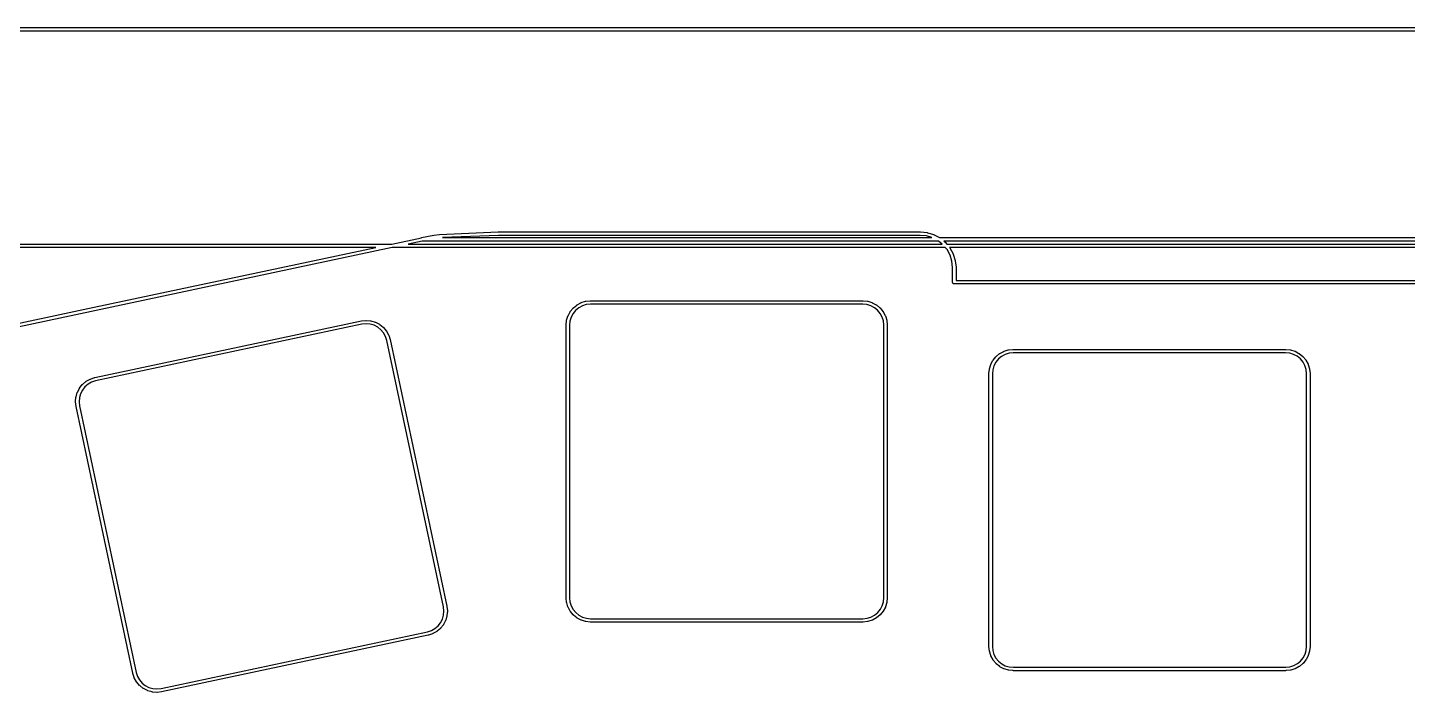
# Model space of a CAD drawing. Extents: x 18 to 369, y 6 to 139.
# Drawn here: x 253.2 to 314, y 109.4 to 138.7 of the extents above; entities that cross this region are included whole.
import ezdxf

# ---------------------------------------------------------------- set-up
doc = ezdxf.new("R2010")
doc.units = 0
doc.layers.add('BLACK', color=7, linetype='CONTINUOUS')

msp = doc.modelspace()

# ---------------------------------------------------------------- linework, layer by layer
at = {"layer": 'BLACK', "linetype": 'CONTINUOUS'}
for p, q in [((198.817, 138.689), (343.185, 138.689)), ((343.185, 138.539), (198.889, 138.539)), ((270.548, 129.439), (271.082, 129.552)), ((271.082, 129.552), (271.085, 129.552)), ((271.085, 129.552), (271.336, 129.584)), ((271.336, 129.584), (271.339, 129.584)), ((271.339, 129.584), (273.928, 129.688)), ((273.936, 129.538), (271.468, 129.439)), ((273.928, 129.688), (273.928, 129.688)), ((273.928, 129.688), (273.931, 129.688)), ((273.931, 129.688), (273.934, 129.688)), ((273.934, 129.688), (273.935, 129.688)), ((273.935, 129.688), (273.989, 129.689)), ((273.994, 129.539), (273.936, 129.538)), ((273.989, 129.689), (273.99, 129.689)), ((273.99, 129.689), (273.993, 129.689)), ((273.993, 129.689), (273.996, 129.689)), ((292.52, 129.539), (273.994, 129.539)), ((273.996, 129.689), (273.997, 129.689)), ((273.997, 129.689), (292.527, 129.689)), ((292.8, 129.512), (292.52, 129.539)), ((292.527, 129.689), (292.536, 129.688)), ((292.536, 129.688), (292.822, 129.66)), ((293.04, 129.439), (292.8, 129.512)), ((292.822, 129.66), (292.822, 129.66)), ((292.822, 129.66), (292.822, 129.66)), ((292.822, 129.66), (292.823, 129.66)), ((292.823, 129.66), (292.83, 129.659)), ((292.83, 129.659), (292.837, 129.658)), ((292.837, 129.658), (293.117, 129.573)), ((293.117, 129.573), (293.118, 129.573)), ((293.118, 129.573), (293.124, 129.57)), ((293.124, 129.57), (293.13, 129.567)), ((293.13, 129.567), (293.371, 129.439)), ((198.889, 129.159), (269.234, 129.159)), ((268.529, 129.009), (198.889, 129.009)), ((269.25, 129.009), (248.834, 124.67)), ((255.632, 126.268), (268.529, 129.009)), ((269.234, 129.159), (270.541, 129.437)), ((293.623, 129.009), (269.25, 129.009)), ((270.567, 129.289), (269.956, 129.159)), ((269.956, 129.159), (293.486, 129.159)), ((270.541, 129.437), (270.545, 129.438)), ((270.545, 129.438), (270.548, 129.439)), ((293.326, 129.289), (270.567, 129.289)), ((271.468, 129.439), (293.04, 129.439)), ((293.486, 129.159), (293.326, 129.289)), ((293.371, 129.439), (340.35, 129.439)), ((340.356, 129.289), (293.564, 129.289)), ((293.564, 129.289), (293.628, 129.237)), ((293.705, 128.911), (293.623, 129.009)), ((293.628, 129.237), (293.629, 129.236)), ((293.629, 129.236), (293.633, 129.231)), ((293.633, 129.231), (293.638, 129.227)), ((293.638, 129.227), (293.694, 129.159)), ((293.694, 129.159), (358.163, 129.159)), ((293.837, 128.666), (293.705, 128.911)), ((358.361, 129.009), (293.818, 129.009)), ((293.818, 129.009), (293.825, 129.001)), ((293.825, 129.001), (293.826, 129)), ((293.826, 129), (293.829, 128.994)), ((293.829, 128.994), (293.833, 128.989)), ((293.833, 128.989), (293.972, 128.731)), ((293.919, 128.401), (293.837, 128.666)), ((293.949, 128.121), (293.919, 128.401)), ((293.972, 128.731), (293.973, 128.73)), ((293.973, 128.73), (293.975, 128.724)), ((293.975, 128.724), (293.978, 128.718)), ((293.978, 128.718), (294.065, 128.438)), ((294.065, 128.438), (294.065, 128.437)), ((294.065, 128.437), (294.066, 128.43)), ((294.066, 128.43), (294.068, 128.424)), ((294.068, 128.424), (294.098, 128.133)), ((293.949, 128.114), (293.949, 128.121)), ((293.949, 127.478), (293.949, 128.114)), ((293.949, 128.114), (293.949, 128.114)), ((294.098, 128.133), (294.098, 128.132)), ((294.098, 128.132), (294.098, 128.128)), ((294.098, 128.128), (294.099, 128.125)), ((294.099, 128.125), (294.099, 128.118)), ((294.099, 128.118), (294.099, 128.118)), ((294.099, 128.118), (294.099, 127.549)), ((293.948, 127.474), (293.949, 127.478)), ((293.949, 127.471), (293.948, 127.474)), ((293.95, 127.46), (293.949, 127.471)), ((293.949, 127.471), (293.949, 127.471)), ((293.954, 127.446), (293.95, 127.46)), ((293.961, 127.432), (293.954, 127.446)), ((293.969, 127.422), (293.961, 127.432)), ((293.97, 127.421), (293.969, 127.422)), ((293.982, 127.412), (293.97, 127.421)), ((293.995, 127.405), (293.982, 127.412)), ((294.009, 127.4), (293.995, 127.405)), ((294.02, 127.399), (294.009, 127.4)), ((294.024, 127.399), (294.02, 127.399)), ((294.02, 127.399), (294.02, 127.399)), ((294.027, 127.399), (294.024, 127.399)), ((349.25, 127.399), (294.027, 127.399)), ((294.099, 127.549), (349.257, 127.549)), ((277.236, 126.347), (277.387, 126.471)), ((277.387, 126.472), (277.393, 126.476)), ((277.387, 126.471), (277.387, 126.472)), ((277.387, 126.471), (277.387, 126.471)), ((277.387, 126.471), (277.387, 126.471)), ((277.393, 126.476), (277.399, 126.479)), ((277.399, 126.479), (277.57, 126.572)), ((277.57, 126.572), (277.571, 126.573)), ((277.57, 126.572), (277.57, 126.572)), ((277.57, 126.572), (277.57, 126.572)), ((277.571, 126.573), (277.578, 126.575)), ((277.578, 126.575), (277.584, 126.578)), ((277.584, 126.578), (277.77, 126.636)), ((277.808, 126.49), (277.635, 126.437)), ((277.77, 126.636), (277.77, 126.636)), ((277.77, 126.636), (277.771, 126.636)), ((277.771, 126.636), (277.778, 126.637)), ((277.778, 126.637), (277.785, 126.639)), ((277.785, 126.639), (277.979, 126.659)), ((277.991, 126.509), (277.808, 126.49)), ((277.979, 126.659), (277.98, 126.659)), ((277.98, 126.659), (277.983, 126.659)), ((277.983, 126.659), (277.986, 126.659)), ((277.986, 126.659), (277.99, 126.659)), ((277.99, 126.659), (277.99, 126.659)), ((277.99, 126.659), (277.993, 126.659)), ((277.994, 126.509), (277.991, 126.509)), ((277.993, 126.659), (277.993, 126.659)), ((277.993, 126.659), (277.994, 126.659)), ((277.994, 126.659), (289.997, 126.659)), ((289.99, 126.509), (277.994, 126.509)), ((290.173, 126.491), (289.99, 126.509)), ((289.997, 126.659), (290.008, 126.658)), ((290.008, 126.658), (290.008, 126.658)), ((290.008, 126.658), (290.195, 126.64)), ((290.346, 126.439), (290.173, 126.491)), ((290.195, 126.64), (290.195, 126.64)), ((290.195, 126.64), (290.195, 126.64)), ((290.195, 126.64), (290.196, 126.64)), ((290.196, 126.64), (290.203, 126.638)), ((290.203, 126.638), (290.209, 126.637)), ((290.209, 126.637), (290.396, 126.581)), ((290.396, 126.581), (290.396, 126.581)), ((290.396, 126.581), (290.396, 126.581)), ((290.396, 126.581), (290.397, 126.58)), ((290.397, 126.58), (290.404, 126.578)), ((290.404, 126.578), (290.41, 126.575)), ((290.41, 126.575), (290.582, 126.483)), ((290.582, 126.483), (290.582, 126.483)), ((290.582, 126.483), (290.582, 126.483)), ((290.582, 126.483), (290.583, 126.483)), ((290.583, 126.483), (290.589, 126.479)), ((290.589, 126.479), (290.594, 126.475)), ((290.594, 126.475), (290.746, 126.352)), ((238.535, 122.634), (255.632, 126.268)), ((276.941, 125.8), (276.997, 125.987)), ((276.997, 125.987), (276.998, 125.988)), ((276.998, 125.988), (277, 125.994)), ((277, 125.994), (277.003, 126.001)), ((277.003, 126.001), (277.094, 126.173)), ((277.139, 125.937), (277.087, 125.764)), ((277.094, 126.173), (277.095, 126.174)), ((277.094, 126.173), (277.094, 126.173)), ((277.094, 126.173), (277.094, 126.173)), ((277.095, 126.174), (277.099, 126.179)), ((277.099, 126.179), (277.103, 126.185)), ((277.103, 126.185), (277.226, 126.336)), ((277.223, 126.096), (277.139, 125.937)), ((277.337, 126.236), (277.223, 126.096)), ((277.226, 126.336), (277.227, 126.337)), ((277.227, 126.337), (277.231, 126.342)), ((277.231, 126.342), (277.236, 126.347)), ((277.477, 126.351), (277.337, 126.236)), ((277.635, 126.437), (277.477, 126.351)), ((290.505, 126.354), (290.346, 126.439)), ((290.645, 126.24), (290.505, 126.354)), ((290.76, 126.101), (290.645, 126.24)), ((290.746, 126.352), (290.746, 126.351)), ((290.746, 126.351), (290.751, 126.347)), ((290.751, 126.347), (290.756, 126.342)), ((290.756, 126.342), (290.88, 126.191)), ((290.846, 125.943), (290.76, 126.101)), ((290.899, 125.77), (290.846, 125.943)), ((290.88, 126.191), (290.88, 126.191)), ((290.88, 126.191), (290.88, 126.191)), ((290.88, 126.191), (290.881, 126.191)), ((290.881, 126.191), (290.885, 126.185)), ((290.885, 126.185), (290.889, 126.179)), ((290.889, 126.179), (290.981, 126.008)), ((290.981, 126.008), (290.982, 126.007)), ((290.982, 126.007), (290.984, 126)), ((290.984, 126), (290.987, 125.994)), ((290.987, 125.994), (291.045, 125.808)), ((256.15, 123.277), (267.895, 125.773)), ((267.919, 125.625), (256.185, 123.131)), ((267.895, 125.773), (267.904, 125.774)), ((267.904, 125.774), (268.093, 125.795)), ((268.102, 125.645), (267.919, 125.625)), ((268.093, 125.795), (268.093, 125.795)), ((268.093, 125.795), (268.094, 125.795)), ((268.094, 125.795), (268.1, 125.795)), ((268.1, 125.795), (268.107, 125.795)), ((268.282, 125.63), (268.102, 125.645)), ((268.107, 125.795), (268.302, 125.779)), ((268.455, 125.58), (268.282, 125.63)), ((268.302, 125.779), (268.303, 125.779)), ((268.303, 125.779), (268.309, 125.778)), ((268.309, 125.778), (268.316, 125.776)), ((268.316, 125.776), (268.504, 125.723)), ((268.616, 125.498), (268.455, 125.58)), ((268.504, 125.723), (268.505, 125.722)), ((268.505, 125.722), (268.511, 125.72)), ((268.511, 125.72), (268.517, 125.717)), ((268.517, 125.717), (268.691, 125.628)), ((268.757, 125.386), (268.616, 125.498)), ((268.691, 125.628), (268.691, 125.628)), ((268.691, 125.628), (268.691, 125.628)), ((268.691, 125.628), (268.692, 125.627)), ((268.692, 125.627), (268.698, 125.624)), ((268.698, 125.624), (268.703, 125.62)), ((268.703, 125.62), (268.856, 125.499)), ((268.874, 125.248), (268.757, 125.386)), ((268.856, 125.499), (268.856, 125.499)), ((268.856, 125.499), (268.856, 125.499)), ((268.856, 125.499), (268.857, 125.498)), ((268.857, 125.498), (268.862, 125.493)), ((268.862, 125.493), (268.867, 125.489)), ((268.867, 125.489), (268.993, 125.34)), ((268.993, 125.34), (268.993, 125.34)), ((268.993, 125.34), (268.993, 125.34)), ((268.993, 125.34), (268.994, 125.339)), ((268.994, 125.339), (268.998, 125.334)), ((268.998, 125.334), (269.002, 125.328)), ((269.002, 125.328), (269.097, 125.158)), ((276.919, 125.596), (276.938, 125.786)), ((276.919, 125.588), (276.919, 125.596)), ((276.919, 113.584), (276.919, 125.588)), ((276.938, 125.787), (276.939, 125.794)), ((276.938, 125.786), (276.938, 125.787)), ((276.938, 125.786), (276.938, 125.786)), ((276.938, 125.786), (276.938, 125.786)), ((276.939, 125.794), (276.941, 125.8)), ((277.087, 125.764), (277.069, 125.581)), ((277.069, 125.581), (277.069, 113.585)), ((290.919, 125.587), (290.899, 125.77)), ((290.919, 125.584), (290.919, 125.587)), ((290.919, 113.588), (290.919, 125.584)), ((291.045, 125.808), (291.045, 125.807)), ((291.045, 125.807), (291.046, 125.8)), ((291.046, 125.8), (291.048, 125.793)), ((291.048, 125.793), (291.068, 125.599)), ((291.068, 125.599), (291.068, 125.598)), ((291.068, 125.598), (291.068, 125.595)), ((291.068, 125.595), (291.069, 125.592)), ((291.069, 125.592), (291.069, 125.588)), ((291.069, 125.588), (291.069, 125.588)), ((291.069, 125.588), (291.069, 125.585)), ((291.069, 125.585), (291.069, 125.585)), ((291.069, 125.585), (291.069, 125.584)), ((291.069, 125.584), (291.069, 113.581)), ((268.962, 125.091), (268.874, 125.248)), ((269.019, 124.916), (268.962, 125.091)), ((269.02, 124.913), (269.019, 124.916)), ((271.514, 113.179), (269.02, 124.913)), ((269.097, 125.158), (269.097, 125.158)), ((269.097, 125.158), (269.097, 125.158)), ((269.097, 125.158), (269.097, 125.157)), ((269.097, 125.157), (269.1, 125.15)), ((269.1, 125.15), (269.103, 125.144)), ((269.103, 125.144), (269.163, 124.959)), ((269.163, 124.959), (269.163, 124.958)), ((269.163, 124.958), (269.164, 124.954)), ((269.164, 124.954), (269.165, 124.951)), ((269.165, 124.951), (269.166, 124.948)), ((269.166, 124.948), (269.166, 124.948)), ((269.166, 124.948), (271.662, 113.203)), ((295.725, 124.034), (295.729, 124.039)), ((295.729, 124.039), (295.733, 124.045)), ((295.733, 124.045), (295.856, 124.196)), ((295.967, 124.096), (295.853, 123.956)), ((295.856, 124.196), (295.857, 124.197)), ((295.857, 124.197), (295.861, 124.202)), ((295.861, 124.202), (295.866, 124.207)), ((295.866, 124.207), (296.017, 124.331)), ((296.107, 124.211), (295.967, 124.096)), ((296.017, 124.332), (296.023, 124.336)), ((296.017, 124.331), (296.017, 124.332)), ((296.017, 124.331), (296.017, 124.331)), ((296.017, 124.331), (296.017, 124.331)), ((296.023, 124.336), (296.029, 124.339)), ((296.029, 124.339), (296.2, 124.432)), ((296.265, 124.297), (296.107, 124.211)), ((296.2, 124.432), (296.201, 124.433)), ((296.2, 124.432), (296.2, 124.432)), ((296.2, 124.432), (296.2, 124.432)), ((296.201, 124.433), (296.208, 124.435)), ((296.208, 124.435), (296.214, 124.438)), ((296.214, 124.438), (296.4, 124.496)), ((296.438, 124.35), (296.265, 124.297)), ((296.4, 124.496), (296.4, 124.496)), ((296.4, 124.496), (296.401, 124.496)), ((296.401, 124.496), (296.408, 124.497)), ((296.408, 124.497), (296.415, 124.499)), ((296.415, 124.499), (296.609, 124.519)), ((296.621, 124.369), (296.438, 124.35)), ((296.609, 124.519), (296.61, 124.519)), ((296.61, 124.519), (296.613, 124.519)), ((296.613, 124.519), (296.616, 124.519)), ((296.616, 124.519), (296.62, 124.519)), ((296.62, 124.519), (296.62, 124.519)), ((296.62, 124.519), (296.623, 124.519)), ((296.624, 124.369), (296.621, 124.369)), ((296.623, 124.519), (296.623, 124.519)), ((296.623, 124.519), (296.624, 124.519)), ((296.624, 124.519), (308.627, 124.519)), ((308.62, 124.369), (296.624, 124.369)), ((308.803, 124.351), (308.62, 124.369)), ((308.627, 124.519), (308.631, 124.519)), ((308.631, 124.519), (308.631, 124.519)), ((308.631, 124.519), (308.825, 124.5)), ((308.976, 124.299), (308.803, 124.351)), ((308.825, 124.5), (308.825, 124.5)), ((308.825, 124.5), (308.826, 124.5)), ((308.826, 124.5), (308.833, 124.498)), ((308.833, 124.498), (308.839, 124.497)), ((308.839, 124.497), (309.026, 124.441)), ((309.135, 124.215), (308.976, 124.299)), ((309.026, 124.441), (309.027, 124.44)), ((309.027, 124.44), (309.034, 124.438)), ((309.034, 124.438), (309.04, 124.435)), ((309.04, 124.435), (309.212, 124.343)), ((309.275, 124.1), (309.135, 124.215)), ((309.212, 124.343), (309.213, 124.343)), ((309.213, 124.343), (309.219, 124.339)), ((309.219, 124.339), (309.224, 124.335)), ((309.224, 124.335), (309.376, 124.212)), ((309.39, 123.961), (309.275, 124.1)), ((309.376, 124.212), (309.376, 124.211)), ((309.376, 124.211), (309.381, 124.207)), ((309.381, 124.207), (309.386, 124.202)), ((309.386, 124.202), (309.51, 124.051)), ((309.51, 124.051), (309.51, 124.051)), ((309.51, 124.051), (309.51, 124.051)), ((309.51, 124.051), (309.511, 124.051)), ((309.511, 124.051), (309.515, 124.045)), ((309.515, 124.045), (309.519, 124.039)), ((309.519, 124.039), (309.611, 123.868)), ((295.549, 123.448), (295.55, 123.459)), ((295.549, 111.444), (295.549, 123.448)), ((295.55, 123.459), (295.568, 123.646)), ((295.55, 123.459), (295.55, 123.459)), ((295.568, 123.647), (295.57, 123.654)), ((295.568, 123.646), (295.568, 123.647)), ((295.568, 123.646), (295.568, 123.646)), ((295.568, 123.646), (295.568, 123.646)), ((295.57, 123.654), (295.571, 123.66)), ((295.571, 123.66), (295.627, 123.847)), ((295.627, 123.847), (295.628, 123.848)), ((295.628, 123.848), (295.63, 123.854)), ((295.63, 123.854), (295.633, 123.861)), ((295.633, 123.861), (295.724, 124.033)), ((295.717, 123.624), (295.699, 123.441)), ((295.699, 123.441), (295.699, 111.445)), ((295.769, 123.797), (295.717, 123.624)), ((295.724, 124.033), (295.725, 124.034)), ((295.724, 124.033), (295.724, 124.033)), ((295.724, 124.033), (295.724, 124.033)), ((295.853, 123.956), (295.769, 123.797)), ((309.476, 123.803), (309.39, 123.961)), ((309.529, 123.63), (309.476, 123.803)), ((309.549, 123.447), (309.529, 123.63)), ((309.549, 123.444), (309.549, 123.447)), ((309.549, 111.448), (309.549, 123.444)), ((309.611, 123.868), (309.611, 123.868)), ((309.611, 123.868), (309.611, 123.868)), ((309.611, 123.868), (309.612, 123.867)), ((309.612, 123.867), (309.614, 123.86)), ((309.614, 123.86), (309.617, 123.854)), ((309.617, 123.854), (309.675, 123.668)), ((309.675, 123.668), (309.675, 123.667)), ((309.675, 123.667), (309.676, 123.66)), ((309.676, 123.66), (309.678, 123.653)), ((309.678, 123.653), (309.698, 123.459)), ((309.698, 123.459), (309.698, 123.458)), ((309.698, 123.458), (309.698, 123.455)), ((309.698, 123.455), (309.699, 123.452)), ((309.699, 123.452), (309.699, 123.448)), ((309.699, 123.448), (309.699, 123.448)), ((309.699, 123.448), (309.699, 123.445)), ((309.699, 123.445), (309.699, 123.445)), ((309.699, 123.445), (309.699, 123.444)), ((309.699, 123.444), (309.699, 111.441)), ((255.478, 122.814), (255.599, 122.967)), ((255.599, 122.967), (255.6, 122.968)), ((255.6, 122.968), (255.605, 122.973)), ((255.712, 122.868), (255.6, 122.727)), ((255.605, 122.973), (255.609, 122.978)), ((255.609, 122.978), (255.758, 123.104)), ((255.85, 122.985), (255.712, 122.868)), ((255.758, 123.104), (255.759, 123.105)), ((255.759, 123.105), (255.764, 123.109)), ((255.764, 123.109), (255.77, 123.112)), ((255.77, 123.112), (255.94, 123.208)), ((256.007, 123.073), (255.85, 122.985)), ((255.94, 123.208), (255.94, 123.208)), ((255.94, 123.208), (255.94, 123.208)), ((255.94, 123.208), (255.941, 123.208)), ((255.941, 123.208), (255.947, 123.211)), ((255.947, 123.211), (255.954, 123.213)), ((255.954, 123.213), (256.139, 123.274)), ((256.182, 123.13), (256.007, 123.073)), ((256.139, 123.274), (256.14, 123.274)), ((256.14, 123.274), (256.144, 123.275)), ((256.144, 123.275), (256.147, 123.276)), ((256.147, 123.276), (256.15, 123.276)), ((256.15, 123.276), (256.15, 123.277)), ((256.185, 123.131), (256.182, 123.13)), ((256.185, 123.131), (256.185, 123.131)), ((255.303, 122.218), (255.319, 122.413)), ((255.303, 122.211), (255.303, 122.218)), ((255.319, 122.414), (255.32, 122.42)), ((255.319, 122.413), (255.319, 122.414)), ((255.32, 122.42), (255.322, 122.427)), ((255.322, 122.427), (255.375, 122.615)), ((255.375, 122.615), (255.376, 122.616)), ((255.376, 122.616), (255.378, 122.622)), ((255.378, 122.622), (255.381, 122.628)), ((255.381, 122.628), (255.47, 122.802)), ((255.468, 122.393), (255.453, 122.213)), ((255.453, 122.213), (255.473, 122.03)), ((255.518, 122.566), (255.468, 122.393)), ((255.47, 122.803), (255.474, 122.808)), ((255.47, 122.802), (255.47, 122.803)), ((255.474, 122.808), (255.478, 122.814)), ((255.6, 122.727), (255.518, 122.566)), ((255.303, 122.204), (255.303, 122.211)), ((255.303, 122.203), (255.303, 122.204)), ((255.325, 122.009), (255.303, 122.203)), ((255.325, 122.006), (255.325, 122.009)), ((255.325, 122.009), (255.325, 122.009)), ((257.821, 110.261), (255.325, 122.006)), ((255.473, 122.03), (257.967, 110.296)), ((271.534, 112.996), (271.514, 113.179)), ((271.662, 113.203), (271.663, 113.199)), ((271.663, 113.199), (271.663, 113.199)), ((271.663, 113.199), (271.684, 113.005)), ((276.919, 113.581), (276.919, 113.584)), ((276.919, 113.584), (276.919, 113.584)), ((276.919, 113.584), (276.919, 113.584)), ((276.919, 113.577), (276.919, 113.581)), ((276.919, 113.581), (276.919, 113.581)), ((276.919, 113.574), (276.919, 113.577)), ((276.919, 113.571), (276.919, 113.574)), ((276.919, 113.57), (276.919, 113.571)), ((276.939, 113.375), (276.919, 113.57)), ((276.941, 113.369), (276.939, 113.375)), ((276.942, 113.362), (276.941, 113.369)), ((276.942, 113.361), (276.942, 113.362)), ((277, 113.175), (276.942, 113.361)), ((277.003, 113.168), (277, 113.175)), ((277.005, 113.162), (277.003, 113.168)), ((277.006, 113.161), (277.005, 113.162)), ((277.099, 112.989), (277.006, 113.161)), ((277.069, 113.585), (277.069, 113.581)), ((277.069, 113.581), (277.088, 113.398)), ((277.088, 113.398), (277.141, 113.226)), ((277.141, 113.226), (277.227, 113.067)), ((290.764, 113.073), (290.848, 113.232)), ((290.848, 113.232), (290.901, 113.405)), ((290.984, 113.168), (290.893, 112.996)), ((290.901, 113.405), (290.919, 113.588)), ((290.987, 113.174), (290.984, 113.168)), ((290.99, 113.181), (290.987, 113.174)), ((291.046, 113.368), (290.99, 113.182)), ((290.99, 113.182), (290.99, 113.182)), ((290.99, 113.182), (290.99, 113.182)), ((290.99, 113.182), (290.99, 113.181)), ((291.048, 113.375), (291.046, 113.368)), ((291.049, 113.382), (291.048, 113.375)), ((291.068, 113.577), (291.049, 113.383)), ((291.049, 113.383), (291.049, 113.383)), ((291.049, 113.383), (291.049, 113.383)), ((291.049, 113.383), (291.049, 113.382)), ((291.069, 113.581), (291.068, 113.577)), ((291.068, 113.577), (291.068, 113.577)), ((271.387, 112.482), (271.47, 112.643)), ((271.47, 112.643), (271.519, 112.816)), ((271.606, 112.581), (271.517, 112.407)), ((271.519, 112.816), (271.534, 112.996)), ((271.609, 112.587), (271.606, 112.581)), ((271.612, 112.593), (271.609, 112.587)), ((271.666, 112.782), (271.612, 112.594)), ((271.612, 112.594), (271.612, 112.593)), ((271.667, 112.788), (271.666, 112.782)), ((271.668, 112.795), (271.667, 112.788)), ((271.685, 112.991), (271.668, 112.796)), ((271.668, 112.796), (271.668, 112.795)), ((271.684, 113.005), (271.684, 113.004)), ((271.684, 113.004), (271.684, 112.997)), ((271.684, 112.997), (271.685, 112.991)), ((277.102, 112.984), (277.099, 112.989)), ((277.106, 112.978), (277.102, 112.984)), ((277.107, 112.977), (277.106, 112.978)), ((277.231, 112.827), (277.107, 112.977)), ((277.227, 113.067), (277.342, 112.928)), ((277.236, 112.822), (277.231, 112.827)), ((277.241, 112.817), (277.236, 112.822)), ((277.242, 112.817), (277.241, 112.817)), ((277.393, 112.693), (277.242, 112.817)), ((277.242, 112.817), (277.242, 112.817)), ((277.242, 112.817), (277.242, 112.817)), ((277.342, 112.928), (277.482, 112.814)), ((277.398, 112.69), (277.393, 112.693)), ((277.404, 112.686), (277.398, 112.69)), ((277.405, 112.685), (277.404, 112.686)), ((277.577, 112.594), (277.405, 112.685)), ((277.405, 112.685), (277.405, 112.685)), ((277.482, 112.814), (277.641, 112.729)), ((277.584, 112.591), (277.577, 112.594)), ((277.59, 112.588), (277.584, 112.591)), ((277.591, 112.588), (277.59, 112.588)), ((277.778, 112.532), (277.591, 112.588)), ((277.641, 112.729), (277.814, 112.677)), ((277.784, 112.53), (277.778, 112.532)), ((277.791, 112.529), (277.784, 112.53)), ((277.792, 112.529), (277.791, 112.529)), ((277.979, 112.51), (277.792, 112.529)), ((277.792, 112.529), (277.792, 112.529)), ((277.792, 112.529), (277.792, 112.529)), ((277.814, 112.677), (277.997, 112.659)), ((277.99, 112.509), (277.979, 112.51)), ((277.979, 112.51), (277.979, 112.51)), ((289.994, 112.509), (277.99, 112.509)), ((277.997, 112.659), (289.993, 112.659)), ((289.993, 112.659), (289.993, 112.659)), ((289.993, 112.659), (289.996, 112.659)), ((289.997, 112.509), (289.994, 112.509)), ((289.996, 112.659), (290.179, 112.679)), ((290.001, 112.509), (289.997, 112.509)), ((289.997, 112.509), (289.997, 112.509)), ((290.004, 112.51), (290.001, 112.509)), ((290.007, 112.51), (290.004, 112.51)), ((290.008, 112.51), (290.007, 112.51)), ((290.202, 112.53), (290.008, 112.51)), ((290.179, 112.679), (290.352, 112.732)), ((290.209, 112.532), (290.202, 112.53)), ((290.216, 112.533), (290.209, 112.532)), ((290.217, 112.533), (290.216, 112.533)), ((290.403, 112.591), (290.217, 112.533)), ((290.217, 112.533), (290.217, 112.533)), ((290.352, 112.732), (290.511, 112.818)), ((290.41, 112.593), (290.403, 112.591)), ((290.416, 112.596), (290.41, 112.593)), ((290.417, 112.597), (290.416, 112.596)), ((290.588, 112.689), (290.417, 112.597)), ((290.511, 112.818), (290.65, 112.933)), ((290.594, 112.693), (290.588, 112.689)), ((290.6, 112.697), (290.594, 112.693)), ((290.601, 112.698), (290.6, 112.697)), ((290.751, 112.822), (290.601, 112.698)), ((290.601, 112.698), (290.601, 112.698)), ((290.601, 112.698), (290.601, 112.698)), ((290.65, 112.933), (290.764, 113.073)), ((290.756, 112.827), (290.751, 112.822)), ((290.761, 112.831), (290.756, 112.827)), ((290.885, 112.984), (290.761, 112.832)), ((290.761, 112.832), (290.761, 112.831)), ((290.888, 112.989), (290.885, 112.984)), ((290.892, 112.995), (290.888, 112.989)), ((290.893, 112.996), (290.892, 112.995)), ((290.893, 112.996), (290.893, 112.996)), ((290.893, 112.996), (290.893, 112.996)), ((259.068, 109.584), (270.802, 112.078)), ((270.837, 111.932), (259.092, 109.436)), ((270.802, 112.078), (270.805, 112.079)), ((270.805, 112.079), (270.98, 112.136)), ((270.841, 111.933), (270.837, 111.932)), ((270.837, 111.932), (270.837, 111.932)), ((270.844, 111.934), (270.841, 111.933)), ((270.847, 111.935), (270.844, 111.934)), ((270.848, 111.935), (270.847, 111.935)), ((271.033, 111.995), (270.848, 111.935)), ((270.98, 112.136), (271.138, 112.224)), ((271.04, 111.998), (271.033, 111.995)), ((271.046, 112.001), (271.04, 111.998)), ((271.047, 112.001), (271.046, 112.001)), ((271.217, 112.096), (271.047, 112.001)), ((271.047, 112.001), (271.047, 112.001)), ((271.047, 112.001), (271.047, 112.001)), ((271.138, 112.224), (271.275, 112.341)), ((271.223, 112.1), (271.217, 112.096)), ((271.228, 112.104), (271.223, 112.1)), ((271.229, 112.105), (271.228, 112.104)), ((271.378, 112.231), (271.229, 112.105)), ((271.275, 112.341), (271.387, 112.482)), ((271.383, 112.236), (271.378, 112.231)), ((271.387, 112.241), (271.383, 112.236)), ((271.388, 112.242), (271.387, 112.241)), ((271.509, 112.395), (271.388, 112.242)), ((271.513, 112.4), (271.509, 112.395)), ((271.517, 112.406), (271.513, 112.4)), ((271.517, 112.407), (271.517, 112.407)), ((271.517, 112.407), (271.517, 112.407)), ((271.517, 112.407), (271.517, 112.406)), ((295.549, 111.441), (295.549, 111.444)), ((295.549, 111.444), (295.549, 111.444)), ((295.549, 111.444), (295.549, 111.444)), ((295.549, 111.437), (295.549, 111.441)), ((295.549, 111.441), (295.549, 111.441)), ((295.549, 111.434), (295.549, 111.437)), ((295.549, 111.431), (295.549, 111.434)), ((295.549, 111.43), (295.549, 111.431)), ((295.569, 111.235), (295.549, 111.43)), ((295.699, 111.445), (295.699, 111.445)), ((295.699, 111.445), (295.699, 111.441)), ((295.699, 111.441), (295.718, 111.258)), ((309.531, 111.265), (309.549, 111.448)), ((309.698, 111.437), (309.679, 111.243)), ((309.699, 111.441), (309.698, 111.437)), ((309.698, 111.437), (309.698, 111.437)), ((295.571, 111.229), (295.569, 111.235)), ((295.572, 111.222), (295.571, 111.229)), ((295.572, 111.221), (295.572, 111.222)), ((295.63, 111.035), (295.572, 111.221)), ((295.633, 111.028), (295.63, 111.035)), ((295.635, 111.022), (295.633, 111.028)), ((295.636, 111.021), (295.635, 111.022)), ((295.729, 110.849), (295.636, 111.021)), ((295.718, 111.258), (295.771, 111.086)), ((295.732, 110.844), (295.729, 110.849)), ((295.736, 110.838), (295.732, 110.844)), ((295.737, 110.837), (295.736, 110.838)), ((295.861, 110.687), (295.737, 110.837)), ((295.737, 110.837), (295.737, 110.837)), ((295.737, 110.837), (295.737, 110.837)), ((295.771, 111.086), (295.857, 110.927)), ((295.857, 110.927), (295.972, 110.788)), ((295.866, 110.682), (295.861, 110.687)), ((295.871, 110.677), (295.866, 110.682)), ((295.872, 110.677), (295.871, 110.677)), ((296.023, 110.553), (295.872, 110.677)), ((295.972, 110.788), (296.112, 110.674)), ((296.112, 110.674), (296.271, 110.589)), ((308.982, 110.592), (309.141, 110.678)), ((309.141, 110.678), (309.28, 110.793)), ((309.381, 110.682), (309.231, 110.558)), ((309.28, 110.793), (309.394, 110.933)), ((309.386, 110.687), (309.381, 110.682)), ((309.391, 110.691), (309.386, 110.687)), ((309.515, 110.844), (309.391, 110.692)), ((309.391, 110.692), (309.391, 110.692)), ((309.391, 110.692), (309.391, 110.692)), ((309.391, 110.692), (309.391, 110.691)), ((309.394, 110.933), (309.478, 111.092)), ((309.478, 111.092), (309.531, 111.265)), ((309.518, 110.849), (309.515, 110.844)), ((309.522, 110.855), (309.518, 110.849)), ((309.523, 110.856), (309.522, 110.855)), ((309.614, 111.028), (309.523, 110.856)), ((309.617, 111.034), (309.614, 111.028)), ((309.62, 111.041), (309.617, 111.034)), ((309.676, 111.228), (309.62, 111.042)), ((309.62, 111.042), (309.62, 111.042)), ((309.62, 111.042), (309.62, 111.042)), ((309.62, 111.042), (309.62, 111.041)), ((309.678, 111.235), (309.676, 111.228)), ((309.679, 111.242), (309.678, 111.235)), ((309.679, 111.243), (309.679, 111.243)), ((309.679, 111.243), (309.679, 111.243)), ((309.679, 111.243), (309.679, 111.242)), ((257.822, 110.257), (257.821, 110.261)), ((257.821, 110.261), (257.821, 110.261)), ((257.823, 110.254), (257.822, 110.257)), ((257.824, 110.251), (257.823, 110.254)), ((257.824, 110.25), (257.824, 110.251)), ((257.884, 110.064), (257.824, 110.25)), ((257.887, 110.058), (257.884, 110.064)), ((257.89, 110.052), (257.887, 110.058)), ((257.89, 110.051), (257.89, 110.052)), ((257.986, 109.881), (257.89, 110.051)), ((257.967, 110.296), (257.968, 110.293)), ((257.968, 110.293), (258.025, 110.118)), ((258.025, 110.118), (258.113, 109.96)), ((296.028, 110.55), (296.023, 110.553)), ((296.034, 110.546), (296.028, 110.55)), ((296.035, 110.545), (296.034, 110.546)), ((296.207, 110.454), (296.035, 110.545)), ((296.035, 110.545), (296.035, 110.545)), ((296.035, 110.545), (296.035, 110.545)), ((296.214, 110.451), (296.207, 110.454)), ((296.22, 110.448), (296.214, 110.451)), ((296.221, 110.448), (296.22, 110.448)), ((296.408, 110.392), (296.221, 110.448)), ((296.221, 110.448), (296.221, 110.448)), ((296.221, 110.448), (296.221, 110.448)), ((296.271, 110.589), (296.444, 110.537)), ((296.414, 110.39), (296.408, 110.392)), ((296.421, 110.389), (296.414, 110.39)), ((296.422, 110.389), (296.421, 110.389)), ((296.616, 110.37), (296.422, 110.389)), ((296.422, 110.389), (296.422, 110.389)), ((296.422, 110.389), (296.422, 110.389)), ((296.444, 110.537), (296.627, 110.519)), ((296.62, 110.369), (296.616, 110.37)), ((296.616, 110.37), (296.616, 110.37)), ((308.624, 110.369), (296.62, 110.369)), ((296.627, 110.519), (308.623, 110.519)), ((308.623, 110.519), (308.623, 110.519)), ((308.623, 110.519), (308.626, 110.519)), ((308.627, 110.369), (308.624, 110.369)), ((308.626, 110.519), (308.809, 110.539)), ((308.631, 110.369), (308.627, 110.369)), ((308.627, 110.369), (308.627, 110.369)), ((308.634, 110.37), (308.631, 110.369)), ((308.637, 110.37), (308.634, 110.37)), ((308.638, 110.37), (308.637, 110.37)), ((308.832, 110.39), (308.638, 110.37)), ((308.809, 110.539), (308.982, 110.592)), ((308.839, 110.392), (308.832, 110.39)), ((308.846, 110.393), (308.839, 110.392)), ((308.847, 110.393), (308.846, 110.393)), ((309.033, 110.451), (308.847, 110.393)), ((309.04, 110.453), (309.033, 110.451)), ((309.046, 110.456), (309.04, 110.453)), ((309.047, 110.457), (309.046, 110.456)), ((309.218, 110.549), (309.047, 110.457)), ((309.224, 110.553), (309.218, 110.549)), ((309.23, 110.557), (309.224, 110.553)), ((309.231, 110.558), (309.23, 110.557)), ((309.231, 110.558), (309.231, 110.558)), ((309.231, 110.558), (309.231, 110.558)), ((257.989, 109.875), (257.986, 109.881)), ((257.993, 109.869), (257.989, 109.875)), ((257.994, 109.869), (257.993, 109.869)), ((258.12, 109.72), (257.994, 109.869)), ((257.994, 109.869), (257.994, 109.869)), ((257.994, 109.869), (257.994, 109.869)), ((258.113, 109.96), (258.23, 109.823)), ((258.125, 109.715), (258.12, 109.72)), ((258.13, 109.711), (258.125, 109.715)), ((258.131, 109.71), (258.13, 109.711)), ((258.284, 109.589), (258.131, 109.71)), ((258.131, 109.71), (258.131, 109.71)), ((258.131, 109.71), (258.131, 109.71)), ((258.23, 109.823), (258.371, 109.711)), ((258.29, 109.585), (258.284, 109.589)), ((258.295, 109.581), (258.29, 109.585)), ((258.296, 109.581), (258.295, 109.581)), ((258.47, 109.492), (258.296, 109.581)), ((258.296, 109.581), (258.296, 109.581)), ((258.296, 109.581), (258.296, 109.581)), ((258.371, 109.711), (258.532, 109.628)), ((258.476, 109.489), (258.47, 109.492)), ((258.482, 109.486), (258.476, 109.489)), ((258.483, 109.486), (258.482, 109.486)), ((258.671, 109.432), (258.483, 109.486)), ((258.532, 109.628), (258.705, 109.579)), ((258.705, 109.579), (258.885, 109.563)), ((258.885, 109.563), (259.068, 109.584)), ((258.678, 109.431), (258.671, 109.432)), ((258.684, 109.43), (258.678, 109.431)), ((258.685, 109.43), (258.684, 109.43)), ((258.88, 109.413), (258.685, 109.43)), ((258.887, 109.413), (258.88, 109.413)), ((258.893, 109.413), (258.887, 109.413)), ((258.894, 109.414), (258.893, 109.413)), ((259.088, 109.435), (258.894, 109.414)), ((259.089, 109.435), (259.088, 109.435)), ((259.092, 109.436), (259.089, 109.435))]:
    msp.add_line(p, q, dxfattribs=at)

doc.saveas('drawing.dxf')
